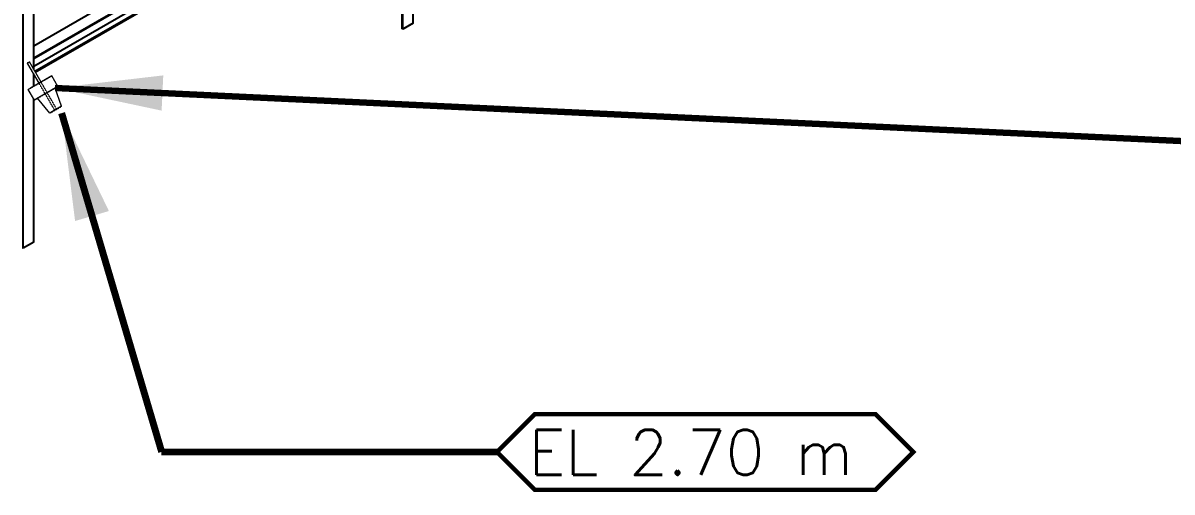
# Model space of a CAD drawing. Header units: inches. Extents: x 19 to 689223, y 34 to 210034.
# Drawn here: x 529412 to 561533, y 26222 to 39339 of the extents above; entities that cross this region are included whole.
import ezdxf

# ---------------------------------------------------------------- set-up
doc = ezdxf.new("R2010")
doc.units = ezdxf.units.IN
doc.header["$MEASUREMENT"] = 0
doc.linetypes.add('LIGHTINGLAYOUTPROGRESSUNIT-EMBED 3_DWG$0$HIDDEN2', pattern=[0.1875, 0.125, -0.0625])
for name, color, linetype in [('_Auto', 7, 'Continuous'), ('Default', 7, 'Continuous'), ('LIGHTINGLAYOUTPROGRESSUNIT-EMBED 3_DWG$0$DwgTemplate', 7, 'Continuous')]:
    doc.layers.add(name, color=color, linetype=linetype)
doc.layers.add('Pipe Rack Lighting', color=1, linetype='Continuous', lineweight=5)
doc.styles.add('HZTXT', font='txt_qlt.shx', dxfattribs={"width": 0.7, "bigfont": 'hztxt.shx'})
doc.styles.get("Standard").update_dxf_attribs({"font": 'arial.ttf'})
doc.dimstyles.new('ANSI_L', dxfattribs={"dimtxt": 0.18, "dimasz": 0.18, "dimexe": 0.18, "dimexo": 0.0625, "dimgap": 0.09, "dimtad": 0, "dimtih": 1, "dimtoh": 1, "dimdec": 4, "dimzin": 0, "dimdsep": 46, "dimtxsty": 'Standard', "dimcen": 0.09, "dimadec": 0, "dimazin": 0, "dimtfac": 1, "dimtdec": 4, "dimtofl": 0, "dimtmove": 0, "dimatfit": 3, "dimfxl": 1, "dimtolj": 1, "dimtzin": 0, "dimarcsym": 0})
doc.dimstyles.new('IED-Dimension-Metric_L', dxfattribs={"dimtxt": 0.18, "dimasz": 0.18, "dimexe": 0.18, "dimexo": 0.0625, "dimgap": 0.09, "dimtad": 0, "dimtih": 1, "dimtoh": 1, "dimdec": 4, "dimzin": 0, "dimdsep": 46, "dimtxsty": 'Standard', "dimcen": 0.09, "dimadec": 0, "dimazin": 0, "dimtfac": 1, "dimtdec": 4, "dimtofl": 0, "dimtmove": 0, "dimatfit": 3, "dimfxl": 1, "dimtolj": 1, "dimtzin": 0, "dimarcsym": 0})

msp = doc.modelspace()

# ---------------------------------------------------------------- linework, layer by layer
at = {"layer": 'Default', "color": 7, "linetype": 'Continuous', "const_width": 125}
msp.add_lwpolyline([(543720.3638, 28400.9246), (553245.3638, 28400.9246), (554303.6971, 27342.5913), (553245.3638, 26284.258), (543720.3638, 26284.258), (542662.0304, 27342.5913)], close=True, dxfattribs=at)
at = {"layer": 'LIGHTINGLAYOUTPROGRESSUNIT-EMBED 3_DWG$0$DwgTemplate', "color": 9, "linetype": 'Continuous'}
for p, q in [((540009.5731, 39178.638), (540009.5731, 49793.0936)), ((540027.5336, 39168.2685), (540027.5336, 49782.7241)), ((540319.3919, 39336.773), (540319.3919, 49203.0686)), ((529420.9319, 33044.5442), (529420.9319, 43658.9997)), ((529712.7902, 38041.192), (529712.7902, 43079.3443)), ((534540.6988, 41477.6265), (529712.7902, 38690.2322)), ((534832.5571, 41309.122), (529712.7902, 38353.2233)), ((534832.5571, 41288.383), (529712.7902, 38332.4842)), ((534692.1283, 40999.7867), (529712.7902, 38124.9645)), ((534832.5571, 40918.7101), (529746.73, 37982.4065)), ((529755.7103, 37966.8522), (534832.5571, 40897.9711)), ((540319.3919, 39336.773), (540027.5336, 39168.2685)), ((540027.5336, 39168.2685), (540009.5731, 39178.638)), ((529712.7902, 37569.7041), (529712.7902, 37914.192)), ((529712.7902, 33213.0486), (529712.7902, 37215.692)), ((529712.7902, 33213.0486), (529420.9319, 33044.5442)), ((529420.9319, 33044.5442), (529402.9714, 33054.9137))]:
    msp.add_line(p, q, dxfattribs=at)
at = {"layer": 'Pipe Rack Lighting', "linetype": 'LIGHTINGLAYOUTPROGRESSUNIT-EMBED 3_DWG$0$HIDDEN2'}
for p, q in [((529593.6675, 38248.828), (529531.2338, 38212.7819)), ((529593.6675, 38248.828), (529531.2338, 38212.7819)), ((529593.1005, 38248.5007), (529538.1079, 38216.7507)), ((529599.9746, 38252.4694), (529593.6675, 38248.828)), ((529599.9746, 38252.4694), (529593.6675, 38248.828)), ((529531.2338, 38212.7819), (529538.8541, 38217.1815)), ((529531.2338, 38212.7819), (529538.8541, 38217.1815)), ((529548.5302, 38198.6987), (529538.1079, 38216.7507)), ((529559.4985, 37481.201), (530219.4099, 37862.201)), ((530300.1079, 36896.928), (529861.9579, 37655.826)), ((530355.1005, 36928.678), (529916.9505, 37687.576)), ((529730.9485, 37184.2409), (530390.8599, 37565.2409)), ((530308.3709, 37517.6159), (529813.4374, 37231.8659)), ((530162.6263, 36817.553), (530492.582, 37008.053)), ((530355.1005, 36928.678), (530300.1079, 36896.928))]:
    msp.add_line(p, q, dxfattribs=at)
at = {"layer": 'Pipe Rack Lighting', "linetype": 'Continuous'}
for p, q in [((529538.8541, 38217.1815), (529599.9746, 38252.4694)), ((529538.8541, 38217.1815), (529599.9746, 38252.4694)), ((529916.9505, 37687.576), (529593.1005, 38248.5007)), ((529861.9579, 37655.826), (529548.5302, 38198.6987)), ((530219.4099, 37862.201), (529620.0465, 37516.1584)), ((530390.8599, 37565.2409), (530219.4099, 37862.201)), ((529620.0465, 37516.1584), (529559.4985, 37481.201)), ((529730.9485, 37184.2409), (529559.4985, 37481.201)), ((530390.8599, 37565.2409), (529791.4965, 37219.1983)), ((530492.582, 37008.053), (530308.3709, 37517.6159)), ((529791.4965, 37219.1983), (529730.9485, 37184.2409)), ((530162.6263, 36817.553), (529813.4374, 37231.8659)), ((530492.582, 37008.053), (530192.9003, 36835.0317)), ((530192.9003, 36835.0317), (530162.6263, 36817.553))]:
    msp.add_line(p, q, dxfattribs=at)

# ---------------------------------------------------------------- texts
at = {"layer": 'Default', "color": 7, "style": 'HZTXT'}
msp.add_text('EL 2.70 m', height=1260, dxfattribs=at).set_placement((543551.0304, 26700.5358))

# ---------------------------------------------------------------- leaders
at = {"layer": '_Auto', "color": 136, "linetype": 'Continuous'}
for points, dimstyle, override in [([(530313.9646, 37520.8454), (596721.8965, 34406.3173)], 'ANSI_L', {"dimscale": 1, "dimtxt": 3.175, "dimasz": 3000, "dimgap": 1.5875, "dimtad": 0, "dimlwd": 65535}), ([(530492.6205, 36817.5506), (533287.0304, 27342.5913), (542662.0304, 27342.5913)], 'IED-Dimension-Metric_L', {"dimscale": 1, "dimtxt": 2.5, "dimasz": 3000, "dimgap": 2.5, "dimtad": 1, "dimlwd": 65535})]:
    msp.add_leader(points, dimstyle=dimstyle, override=override, dxfattribs=at)

doc.saveas('drawing.dxf')
